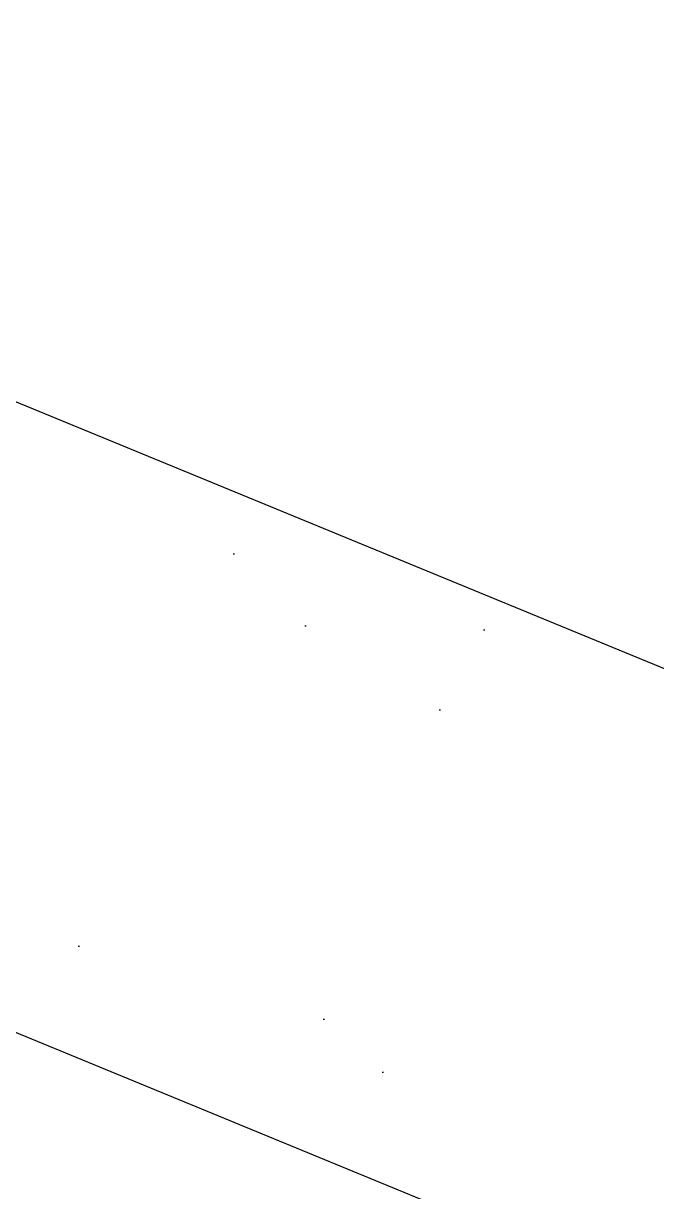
# Model space of a CAD drawing. Header units: metres. Extents: x 324293 to 653279, y 3585589 to 7191434.
# Drawn here: x 334560.322 to 334562.323, y 3600516.999 to 3600520.688 of the extents above; entities that cross this region are included whole.
import ezdxf

# ---------------------------------------------------------------- set-up
doc = ezdxf.new("R2010")
doc.units = ezdxf.units.M
doc.layers.add('asfalt tarahi', color=1, linetype='Continuous')
doc.layers.add('cahman', color=80, linetype='Continuous')

msp = doc.modelspace()

# ---------------------------------------------------------------- hatches: boundary and pattern name
at = {"layer": 'cahman'}
h = msp.add_hatch(dxfattribs=at)
h.set_pattern_fill('AR-SAND', color=256, angle=0.44987, style=0)
h.set_pattern_definition([(37.949870306, (28282.7474, -2517.6114), (-0.0781201379, 1.9262697745), [0, -1.52, 0, -1.7, 0, -1.625]), (7.94987031, (28282.7474, -2517.6114), (1.7475636851, 2.8359547187), [0, -0.82, 0, -1.37, 0, -0.525]), (327.949870306, (28281.5175, -2517.6211), (3.1140014368, 0.0301099917), [0, -0.5, 0, -1.8, 0, -2.35]), (317.94987031, (28281.5175, -2517.621), (2.9991427517, 0.901251527), [0, -0.25, 0, -1.18, 0, -1.35])])
edge = h.paths.add_edge_path()
edge.add_arc((334555.90415, 3600493.26415), 24.09225, 42.958987, 66.648403)
edge.add_line((334522.99831, 3600532.82673), (334565.45366, 3600515.383))
edge.add_arc((334523.52697, 3600533.61501), 0.94914, 77.92749, 237.18332)
edge.add_line((334523.72548, 3600534.54316), (334569.05913, 3600515.88801))
edge.add_arc((334578.46954, 3600542.62966), 28.3491, 250.612985, 264.640178)
edge.add_arc((334575.77932, 3600513.90629), 0.5, 327.17486, 445.16662)
edge.add_arc((334590.65309, 3600504.31155), 17.19995, 147.174856, 161.169571)
edge.add_arc((334573.90048, 3600510.02454), 0.5, 223.17781, 341.16957)

# ---------------------------------------------------------------- linework, layer by layer
at = {"layer": 'asfalt tarahi', "color": 1}
for p, q in [((334523.72548, 3600534.54316, 1313.25213), (334569.05913, 3600515.88801, 1313.25213)), ((334522.99831, 3600532.82673, 1313.25213), (334565.45366, 3600515.383, 1313.25213))]:
    msp.add_line(p, q, dxfattribs=at)

doc.saveas('drawing.dxf')
